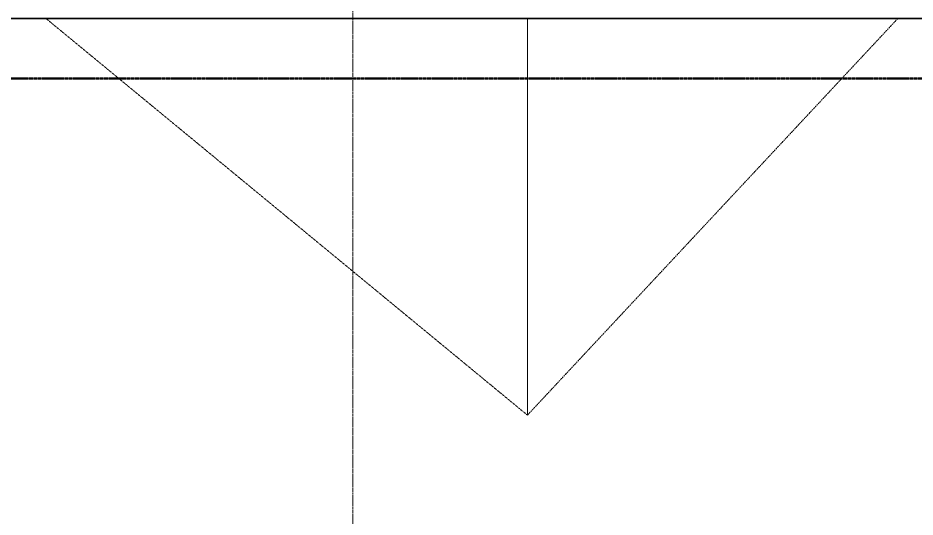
# Model space of a CAD drawing. Header units: inches. Extents: x -4235 to -464, y 9767 to 12269.
# Drawn here: x -2935.4 to -2646, y 11948.2 to 12109.2 of the extents above; entities that cross this region are included whole.
import ezdxf

# ---------------------------------------------------------------- set-up
doc = ezdxf.new("R2010")
doc.units = ezdxf.units.IN
doc.header["$MEASUREMENT"] = 0
doc.linetypes.add('Dash 1_16_', pattern=[0.125, 0.0625, -0.0625])
doc.linetypes.add('Grid Line 1_2_', pattern=[0.875, 0.5, -0.125, 0.125, -0.125])
for name, color, linetype, lineweight in [('A-ROOF', 132, 'Continuous', 13), ('A-ROOF-2', 7, 'Dash 1_16_', 9), ('A-WALL-1', 113, 'Continuous', 9), ('C-PROP-LINE-1', 91, 'Dash 1_16_', 50), ('S-GRID-1', 1, 'Grid Line 1_2_', 9)]:
    doc.layers.add(name, color=color, linetype=linetype, lineweight=lineweight)

# ---------------------------------------------------------------- blocks, each defined once
blk = doc.blocks.new('Basic Wall _ EXT - FIBER CEMENT - SMALL - ___-2145929-BACKGROUND - ROOF PLAN')
at = {"layer": 'A-WALL-1'}
for p, q in [((-2077.42, 12109.09), (-3851.22, 12109.09)), ((-2077.53, 12108.98), (-3851.11, 12108.98))]:
    blk.add_line(p, q, dxfattribs=at)
blk = doc.blocks.new('Family - ___-2835903-BACKGROUND - ROOF PLAN')
at = {"layer": 'C-PROP-LINE-1'}
blk.add_line((-2096.82, 12089.69), (-3831.82, 12089.69), dxfattribs=at)

msp = doc.modelspace()

# ---------------------------------------------------------------- linework, layer by layer
at = {"layer": 'A-ROOF'}
msp.add_line((-2771.02, 11981.08), (-2771.02, 12109.21), dxfattribs=at)
at = {"layer": 'A-ROOF-2'}
for p, q in [((-2771.02, 11981.08), (-2926.54, 12109.21)), ((-2651.37, 12109.21), (-2771.02, 11981.08))]:
    msp.add_line(p, q, dxfattribs=at)
at = {"layer": 'S-GRID-1'}
msp.add_line((-2827.32, 9836.18), (-2827.32, 12199.22), dxfattribs=at)

# ---------------------------------------------------------------- block references
at = {"layer": 'A-WALL-1'}
msp.add_blockref('Basic Wall _ EXT - FIBER CEMENT - SMALL - ___-2145929-BACKGROUND - ROOF PLAN', (0, 0), dxfattribs=at)
at = {"layer": 'C-PROP-LINE-1'}
msp.add_blockref('Family - ___-2835903-BACKGROUND - ROOF PLAN', (0, 0), dxfattribs=at)

doc.saveas('drawing.dxf')
